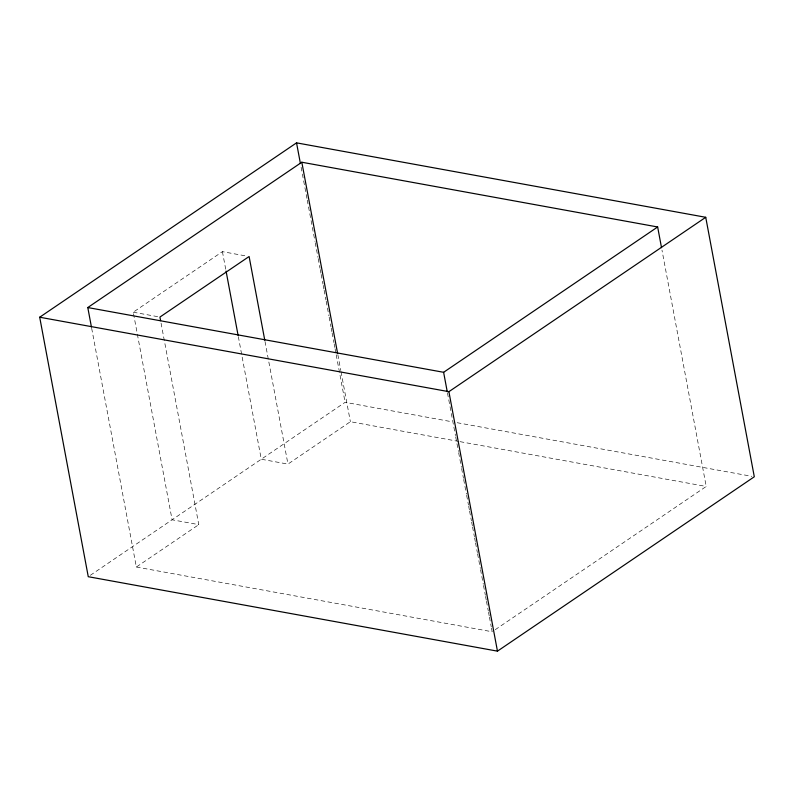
<?xml version="1.0" encoding="UTF-8"?>
<svg xmlns="http://www.w3.org/2000/svg" width="794" height="794" viewBox="0 0 794 794"><rect width="100%" height="100%" fill="white"/><g stroke="black" fill="none" stroke-linecap="round" stroke-linejoin="round"><path stroke-width="0.6" stroke-dasharray="3.97 2.98" d="M161.063 323.128L198.778 524.636L172.09 519.782L133.243 312.201L222.419 251.658L246.686 256.075M90.308 575.313L345.102 402.32L452.272 421.822M91.667 328.259L136.35 567.025L198.778 524.636M238.329 336.626L261.266 459.24L287.954 464.093L350.382 421.703L458.833 441.444M495.248 629.682L706.213 486.454L661.978 250.12M133.243 312.201L158.711 316.836M457.146 422.706L751.868 476.331M460.054 441.663L706.213 486.454M136.35 567.025L492.181 631.766L491.496 628.114M447.488 393L455.468 435.638M455.696 436.859L458.436 451.478M458.664 452.689L461.403 467.309M461.632 468.529L463.448 478.276M463.676 479.497L466.415 494.116M466.644 495.327L468.47 505.073M468.698 506.294L469.383 509.946M469.601 511.167L471.428 520.914M471.656 522.134L472.341 525.787M472.569 526.998L474.395 536.744M474.623 537.965L475.308 541.617M475.537 542.838L477.353 552.584M477.581 553.805L480.32 568.425M480.549 569.635L483.288 584.255M483.516 585.476L485.333 595.222M485.561 596.443L486.246 600.095M486.474 601.316L488.3 611.062M488.528 612.273L489.213 615.926M489.441 617.146L491.268 626.893M337.847 354.71L340.805 370.54M341.033 371.761L350.382 421.703M301.105 167.206L307.03 198.887M307.258 200.098L315.01 241.515M315.238 242.736L317.967 257.355M318.196 258.576L320.022 268.322M320.25 269.533L320.935 273.196M321.163 274.406L322.989 284.153M323.218 285.374L323.902 289.026M324.121 290.247L325.947 299.993M326.175 301.214L328.914 315.833M329.143 317.044L330.969 326.791M331.197 328.011L331.872 331.664M332.1 332.885L333.927 342.631M334.155 343.852L334.84 347.504M335.068 348.725L335.981 353.588M336.209 354.809L345.102 402.32M265.007 341.489L287.954 464.093M222.419 251.658L225.833 269.861"/><path stroke-width="1.19" d="M39.7 317.223L296.539 142.851L705.737 217.298L754.3 476.777L497.461 651.149L88.263 576.702L39.7 317.223L448.898 391.68L705.737 217.298M91.439 327.039L87.787 307.546L301.819 162.234L657.65 226.975L661.521 247.688M87.787 307.546L443.618 372.297L657.65 226.975M448.898 391.68L497.461 651.149M443.618 372.297L447.26 391.779M301.819 162.234L337.619 353.489M296.539 142.851L300.42 163.554M264.789 340.269L249.108 256.512L159.931 317.064L160.606 320.707M226.062 271.082L238.101 335.415"/></g></svg>
